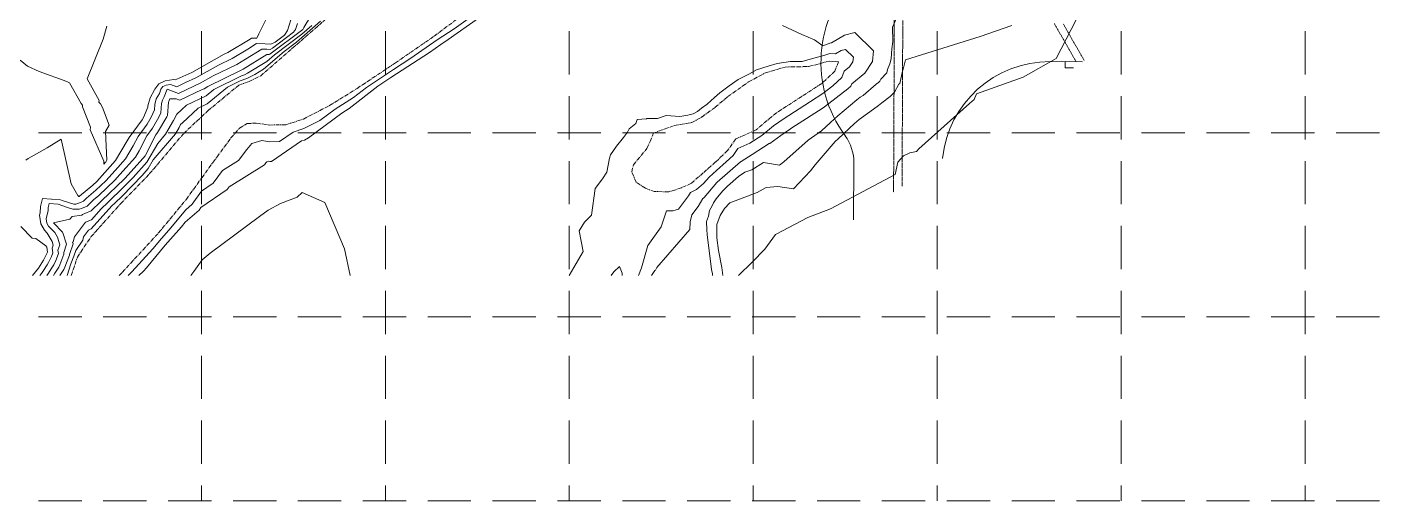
# Model space of a CAD drawing. Extents: x 33353 to 37237, y 80141 to 82571.
# Drawn here: x 36085.8 to 36531.2, y 80386.5 to 80542.6 of the extents above; entities that cross this region are included whole.
import ezdxf

# ---------------------------------------------------------------- set-up
doc = ezdxf.new("R2010")
doc.units = 0
doc.header["$MEASUREMENT"] = 0
doc.linetypes.add('CENTER', pattern=[2, 1.25, -0.25, 0.25, -0.25])
doc.linetypes.add('HIDDEN', pattern=[0.375, 0.25, -0.125])
doc.layers.add('GRID', color=254, linetype='HIDDEN')
for name, color, linetype, lineweight in [('TOPOSHD-27', 7, 'Continuous', 0), ('TOPOSHD-33', 7, 'Continuous', 0), ('TOPOSHD-34', 7, 'Continuous', 0), ('TOPOSHD-43', 7, 'Continuous', 0), ('TOPOSHD-5', 7, 'Continuous', 0), ('TOPOSHD-6', 7, 'Continuous', 0)]:
    doc.layers.add(name, color=color, linetype=linetype, lineweight=lineweight)

msp = doc.modelspace()

# ---------------------------------------------------------------- linework, layer by layer
at = {"layer": 'GRID', "linetype": 'HIDDEN', "lineweight": 15, "ltscale": 57}
for p, q in [((36143.22, 82507.72), (36143.22, 80386.52)), ((36203.82, 82507.72), (36203.82, 80386.52)), ((36264.41, 82507.72), (36264.41, 80386.52)), ((36325.01, 82507.72), (36325.01, 80386.52)), ((36385.61, 82507.72), (36385.61, 80386.52)), ((36446.21, 82507.72), (36446.21, 80386.52)), ((36506.81, 82507.72), (36506.81, 80386.52)), ((33417.66, 80507.72), (37174.74, 80507.72)), ((33417.66, 80447.12), (37174.74, 80447.12)), ((33417.66, 80386.52), (37174.74, 80386.52))]:
    msp.add_line(p, q, dxfattribs=at)
at = {"layer": 'TOPOSHD-27', "color": 7, "linetype": 'Continuous', "lineweight": 0}
for p, q in [((36433.45, 80531.17), (36422.83, 80531.21)), ((36358.1, 80479.11), (36358.18, 80497.86))]:
    msp.add_line(p, q, dxfattribs=at)
for centre, radius, start, end in [((36387.83, 80530.9), 40.5, 52.9942, 216.4466), ((36422.68, 80495.71), 35.5, 89.752, 174.1616), ((36343.18, 80497.93), 15, 359.7519, 36.4466)]:
    msp.add_arc(centre, radius, start, end, dxfattribs=at)
at = {"layer": 'TOPOSHD-33', "color": 7, "linetype": 'HIDDEN', "lineweight": 0}
for p, q in [((36371.5, 80545.94), (36371.25, 80488.19)), ((36374.29, 80545.92), (36374.05, 80490.13)), ((36431.39, 80531.18), (36424.22, 80543.71)), ((36434.04, 80531.57), (36427.11, 80543.69))]:
    msp.add_line(p, q, dxfattribs=at)
at = {"layer": 'TOPOSHD-34', "color": 5, "linetype": 'CENTER', "lineweight": 0}
for p, q in [((36173.03, 80535.47), (36184.87, 80545.73)), ((36219.9, 80539.58), (36228.83, 80546.24)), ((36207.15, 80530.78), (36219.9, 80539.58)), ((36162.77, 80526.52), (36173.03, 80535.47)), ((36194.53, 80522.37), (36207.15, 80530.78)), ((36145.4, 80515.05), (36155.58, 80523.47)), ((36155.58, 80523.47), (36158.94, 80524.64)), ((36158.94, 80524.64), (36162.77, 80526.52)), ((36185.41, 80516.71), (36194.53, 80522.37)), ((36137.39, 80507.54), (36145.4, 80515.05)), ((36176.83, 80512.29), (36185.41, 80516.71)), ((36155.76, 80509.26), (36158.33, 80510.82)), ((36158.33, 80510.82), (36161.23, 80510.94)), ((36161.23, 80510.94), (36165.7, 80510.32)), ((36165.7, 80510.32), (36171.09, 80510.41)), ((36171.09, 80510.41), (36176.83, 80512.29)), ((36148.39, 80499.83), (36152.97, 80506.05)), ((36152.97, 80506.05), (36155.76, 80509.26))]:
    msp.add_line(p, q, dxfattribs=at)
at = {"layer": 'TOPOSHD-34', "color": 43, "linetype": 'CENTER', "lineweight": 0}
for p, q in [((36323.46, 80524.5), (36329.03, 80527.52)), ((36329.03, 80527.52), (36335.5, 80529.41)), ((36335.5, 80529.41), (36343.21, 80529.58)), ((36343.21, 80529.58), (36350.01, 80531.35)), ((36351.92, 80528.06), (36347.59, 80524)), ((36350.01, 80531.35), (36353.07, 80531.11)), ((36353.07, 80531.11), (36351.92, 80528.06)), ((36316.63, 80519.67), (36323.46, 80524.5)), ((36347.59, 80524), (36340.99, 80519.74)), ((36312.53, 80516.18), (36316.63, 80519.67)), ((36340.99, 80519.74), (36332.69, 80514.36)), ((36308.21, 80513.04), (36312.53, 80516.18)), ((36332.69, 80514.36), (36325.97, 80508.73)), ((36291.97, 80507.59), (36299.01, 80510.15)), ((36299.01, 80510.15), (36304.8, 80511.13)), ((36304.8, 80511.13), (36308.21, 80513.04)), ((36126.18, 80494.31), (36137.39, 80507.54)), ((36291.05, 80504.88), (36292.2, 80507.81)), ((36319.26, 80505.72), (36316.52, 80501.88)), ((36325.97, 80508.73), (36319.26, 80505.72)), ((36285.56, 80497.21), (36290.01, 80502.62)), ((36290.01, 80502.62), (36291.05, 80504.88)), ((36316.52, 80501.88), (36312.64, 80498.17)), ((36143.35, 80492.96), (36148.39, 80499.83)), ((36284.98, 80494.94), (36285.56, 80497.21)), ((36312.64, 80498.17), (36308.54, 80494.57)), ((36116.65, 80484.44), (36126.18, 80494.31)), ((36138.3, 80485.88), (36143.35, 80492.96)), ((36286.43, 80491.54), (36284.98, 80494.94)), ((36289.48, 80489.48), (36286.43, 80491.54)), ((36308.54, 80494.57), (36304.67, 80491.2)), ((36292.42, 80488.44), (36289.48, 80489.48)), ((36297.17, 80488.3), (36292.42, 80488.44)), ((36301.38, 80489.63), (36297.17, 80488.3)), ((36304.67, 80491.2), (36301.38, 80489.63)), ((36106.91, 80473.58), (36116.65, 80484.44)), ((36129.02, 80474.69), (36138.3, 80485.88)), ((36117.16, 80461.8), (36129.02, 80474.69)), ((36102.39, 80466.83), (36106.91, 80473.58)), ((36100.33, 80460.76), (36102.39, 80466.83)), ((36116.12, 80460.76), (36117.16, 80461.8))]:
    msp.add_line(p, q, dxfattribs=at)
at = {"layer": 'TOPOSHD-43', "color": 7, "linetype": 'Continuous', "lineweight": 0}
for p, q in [((36427.83, 80531.19), (36427.82, 80529.19)), ((36427.82, 80529.19), (36430.57, 80529.18)), ((36433.45, 80531.17), (36427.83, 80531.19))]:
    msp.add_line(p, q, dxfattribs=at)
at = {"layer": 'TOPOSHD-5', "color": 5, "linetype": 'Continuous', "lineweight": 0}
for p, q in [((36224.53, 80538.45), (36234.54, 80545.47)), ((36218.34, 80534.25), (36222.1, 80536.84)), ((36222.1, 80536.84), (36224.53, 80538.45)), ((36205.68, 80526.02), (36218.34, 80534.25)), ((36191.9, 80515.71), (36201.32, 80523.11)), ((36201.32, 80523.11), (36205.68, 80526.02)), ((36178.51, 80506.07), (36189.5, 80514.22)), ((36189.5, 80514.22), (36191.9, 80515.71)), ((36166.34, 80498.32), (36176.25, 80505.08)), ((36176.25, 80505.08), (36177.15, 80505.37)), ((36177.15, 80505.37), (36178.51, 80506.07)), ((36152.36, 80490), (36163.96, 80497.21)), ((36163.96, 80497.21), (36164.45, 80497.86)), ((36164.45, 80497.86), (36164.74, 80498.2)), ((36164.74, 80498.2), (36165.31, 80498.38)), ((36165.31, 80498.38), (36165.78, 80498.31)), ((36165.78, 80498.31), (36166.34, 80498.32)), ((36143.09, 80483.17), (36151.69, 80489.09)), ((36151.69, 80489.09), (36152.36, 80490)), ((36142.47, 80482.29), (36143.09, 80483.17)), ((36136.63, 80476.83), (36137.83, 80478.28)), ((36137.83, 80478.28), (36142.47, 80482.29)), ((36131.29, 80470.77), (36136.63, 80476.83)), ((36125.15, 80463.34), (36131.29, 80470.77)), ((36122.64, 80460.76), (36124.1, 80462.19)), ((36124.1, 80462.19), (36125.15, 80463.34))]:
    msp.add_line(p, q, dxfattribs=at)
at = {"layer": 'TOPOSHD-5', "color": 43, "linetype": 'Continuous', "lineweight": 0}
for p, q in [((36110.89, 80538.59), (36112.09, 80542.87)), ((36179.56, 80543.11), (36176.27, 80540.25)), ((36105.6, 80525.54), (36110.89, 80538.59)), ((36176.27, 80540.25), (36167.35, 80533.48)), ((36083.52, 80531.68), (36085.92, 80529.73)), ((36167.35, 80533.48), (36164.82, 80531.28)), ((36344.51, 80532.21), (36341.1, 80531.29)), ((36348.27, 80533.19), (36344.51, 80532.21)), ((36350.25, 80533.92), (36348.27, 80533.19)), ((36352.09, 80533.77), (36350.25, 80533.92)), ((36353.94, 80534.88), (36352.09, 80533.77)), ((36355.36, 80535.24), (36353.94, 80534.88)), ((36358.01, 80532.66), (36355.36, 80535.24)), ((36357.88, 80531.15), (36358.01, 80532.66)), ((36085.92, 80529.73), (36089.8, 80527.97)), ((36089.8, 80527.97), (36098.86, 80524.69)), ((36158.43, 80527.41), (36157.37, 80526.89)), ((36164.82, 80531.28), (36158.43, 80527.41)), ((36326.09, 80528.48), (36323.56, 80527.11)), ((36329.92, 80529.73), (36326.09, 80528.48)), ((36332.95, 80530.61), (36329.92, 80529.73)), ((36337.25, 80531.2), (36332.95, 80530.61)), ((36341.1, 80531.29), (36337.25, 80531.2)), ((36354.17, 80525.97), (36354.95, 80528.02)), ((36354.95, 80528.02), (36356.77, 80529.53)), ((36356.77, 80529.53), (36357.88, 80531.15)), ((36098.86, 80524.69), (36099.82, 80524.26)), ((36099.82, 80524.26), (36103.61, 80517.38)), ((36109.55, 80518.37), (36105.6, 80525.54)), ((36156.44, 80526.57), (36147.35, 80522.05)), ((36157.37, 80526.89), (36156.44, 80526.57)), ((36317.05, 80523.18), (36314.06, 80520.96)), ((36320.07, 80525.32), (36317.05, 80523.18)), ((36323.56, 80527.11), (36320.07, 80525.32)), ((36347.95, 80520.71), (36351.26, 80523.25)), ((36351.26, 80523.25), (36354.17, 80525.97)), ((36109.39, 80517.87), (36109.55, 80518.37)), ((36144.82, 80519.96), (36138.29, 80516.83)), ((36147.35, 80522.05), (36144.82, 80519.96)), ((36312.25, 80519.42), (36309.85, 80517.22)), ((36314.06, 80520.96), (36312.25, 80519.42)), ((36343.86, 80518.06), (36347.95, 80520.71)), ((36103.61, 80517.38), (36104.06, 80516.87)), ((36104.06, 80516.87), (36104.08, 80516.32)), ((36104.08, 80516.32), (36106.66, 80509.56)), ((36110, 80517.26), (36109.39, 80517.87)), ((36110.67, 80516.05), (36110, 80517.26)), ((36112.87, 80510.29), (36110.67, 80516.05)), ((36135.1, 80513.92), (36134, 80511.83)), ((36136.63, 80515.28), (36135.1, 80513.92)), ((36138.29, 80516.83), (36136.63, 80515.28)), ((36305.21, 80513.96), (36303.48, 80513.53)), ((36306.71, 80514.79), (36305.21, 80513.96)), ((36308, 80515.88), (36306.71, 80514.79)), ((36309.85, 80517.22), (36308, 80515.88)), ((36335.25, 80512.5), (36340.13, 80515.66)), ((36340.13, 80515.66), (36343.86, 80518.06)), ((36106.66, 80509.56), (36106.56, 80508.75)), ((36111.58, 80508.14), (36112.87, 80510.29)), ((36134, 80511.83), (36131.38, 80507.28)), ((36286.34, 80510.83), (36284.14, 80509.08)), ((36286.78, 80512.12), (36286.34, 80510.83)), ((36289.82, 80512.4), (36286.78, 80512.12)), ((36289.93, 80512.5), (36289.82, 80512.4)), ((36293.47, 80512.49), (36289.93, 80512.5)), ((36296.38, 80513.49), (36293.47, 80512.49)), ((36300.85, 80513.09), (36296.38, 80513.49)), ((36303.48, 80513.53), (36300.85, 80513.09)), ((36327.9, 80506.89), (36331.68, 80510.05)), ((36331.68, 80510.05), (36335.25, 80512.5)), ((36106.56, 80508.75), (36111.05, 80498.42)), ((36112.1, 80498.79), (36111.58, 80508.14)), ((36131.38, 80507.28), (36128.82, 80504.26)), ((36282.3, 80506.17), (36279.99, 80503.36)), ((36283.61, 80507.92), (36282.3, 80506.17)), ((36284.14, 80509.08), (36283.61, 80507.92)), ((36323.88, 80504.31), (36327.9, 80506.89)), ((36128.82, 80504.26), (36125.22, 80498.1)), ((36277.95, 80500.52), (36277.67, 80499.41)), ((36279.99, 80503.36), (36277.95, 80500.52)), ((36318.4, 80500.33), (36319.99, 80502.56)), ((36319.99, 80502.56), (36323.88, 80504.31)), ((36111.05, 80498.42), (36111.12, 80497.48)), ((36111.12, 80497.48), (36111.64, 80498.05)), ((36111.64, 80498.05), (36111.7, 80498.12)), ((36111.7, 80498.12), (36112.1, 80498.79)), ((36125.22, 80498.1), (36120.73, 80493.06)), ((36277.67, 80499.41), (36276.84, 80494.75)), ((36312.87, 80495.32), (36316.15, 80498.18)), ((36316.15, 80498.18), (36318.4, 80500.33)), ((36120.73, 80493.06), (36117.7, 80489.92)), ((36275.4, 80492.56), (36272.98, 80489.47)), ((36276.84, 80494.75), (36275.4, 80492.56)), ((36308.68, 80491.11), (36310.46, 80493.2)), ((36310.46, 80493.2), (36312.87, 80495.32)), ((36117.7, 80489.92), (36112.36, 80484.76)), ((36272.98, 80489.47), (36271.76, 80480.67)), ((36303.72, 80487.02), (36304.37, 80488.14)), ((36304.37, 80488.14), (36306.35, 80489.08)), ((36306.35, 80489.08), (36308.68, 80491.11)), ((36110.17, 80482.72), (36106.97, 80479.15)), ((36112.36, 80484.76), (36110.17, 80482.72)), ((36300.36, 80482.6), (36303.72, 80487.02)), ((36105.03, 80478.31), (36101.45, 80473.45)), ((36106.97, 80479.15), (36105.03, 80478.31)), ((36269.44, 80478.3), (36267.69, 80475.5)), ((36271.76, 80480.67), (36269.44, 80478.3)), ((36294.67, 80476.77), (36296.39, 80482.07)), ((36296.39, 80482.07), (36298.5, 80482.01)), ((36298.5, 80482.01), (36300.36, 80482.6)), ((36267.69, 80475.5), (36269.02, 80468.68)), ((36290.25, 80470.68), (36294.67, 80476.77)), ((36100.95, 80471.24), (36099.72, 80467.64)), ((36101.03, 80471.88), (36100.79, 80471.77)), ((36100.79, 80471.77), (36100.95, 80471.24)), ((36101.45, 80473.45), (36101.03, 80471.88)), ((36288.2, 80463.28), (36290.25, 80470.68)), ((36099.74, 80467.51), (36098.03, 80462.95)), ((36099.72, 80467.64), (36099.74, 80467.51)), ((36269.02, 80468.68), (36264.37, 80460.76)), ((36097.95, 80462.79), (36096.63, 80460.76)), ((36098.03, 80462.95), (36097.95, 80462.79)), ((36278.2, 80460.76), (36279.12, 80462.02)), ((36279.12, 80462.02), (36280.96, 80463.72)), ((36280.96, 80463.72), (36281.82, 80461.58)), ((36281.82, 80461.58), (36281.83, 80460.76)), ((36287.2, 80460.76), (36288.2, 80463.28))]:
    msp.add_line(p, q, dxfattribs=at)
at = {"layer": 'TOPOSHD-6', "color": 43, "linetype": 'Continuous', "lineweight": 0}
for p, q in [((36376.49, 80555.39), (36370.87, 80542.56)), ((36162.13, 80540.35), (36165.08, 80546.3)), ((36172.74, 80544.98), (36171.6, 80541.49)), ((36176.92, 80542.46), (36179.17, 80546.07)), ((36433.04, 80548.12), (36424.79, 80532.18)), ((36165.82, 80533.63), (36176.64, 80541.83)), ((36166.66, 80535.63), (36173.6, 80540.88)), ((36171.6, 80541.49), (36170.55, 80539.94)), ((36173.6, 80540.88), (36174.18, 80541.76)), ((36174.18, 80541.76), (36174.83, 80543.72)), ((36176.64, 80541.83), (36176.77, 80542.02)), ((36176.77, 80542.02), (36176.92, 80542.46)), ((36334.64, 80543.1), (36340.99, 80540.15)), ((36355.11, 80539.96), (36358.44, 80540.8)), ((36358.44, 80540.8), (36364.66, 80534.74)), ((36370.87, 80542.56), (36371.05, 80537.83)), ((36399.82, 80539.43), (36410.19, 80543.09)), ((36151.91, 80534.23), (36159.27, 80538.64)), ((36161.42, 80537.13), (36158.51, 80535.34)), ((36159.27, 80538.64), (36159.72, 80538.92)), ((36159.72, 80538.92), (36161.45, 80538.88)), ((36164.27, 80537.06), (36161.42, 80537.13)), ((36161.45, 80538.88), (36162.13, 80540.35)), ((36166.11, 80536.95), (36164.27, 80537.06)), ((36167.5, 80537.63), (36166.11, 80536.95)), ((36170.55, 80539.94), (36167.5, 80537.63)), ((36340.99, 80540.15), (36345.22, 80538.41)), ((36345.22, 80538.41), (36347.97, 80536.42)), ((36347.97, 80536.42), (36350.58, 80537.38)), ((36350.58, 80537.38), (36350.77, 80537.36)), ((36350.77, 80537.36), (36355.11, 80539.96)), ((36371.05, 80537.83), (36370.63, 80535.36)), ((36375.14, 80531.76), (36399.82, 80539.43)), ((36140.11, 80527.61), (36150.69, 80533.63)), ((36153.38, 80532.26), (36148.9, 80530.08)), ((36150.69, 80533.63), (36151.91, 80534.23)), ((36158.51, 80535.34), (36153.38, 80532.26)), ((36154.86, 80530.3), (36157.75, 80532.04)), ((36157, 80528.74), (36164.81, 80533.55)), ((36157.75, 80532.04), (36163.12, 80535.34)), ((36163.12, 80535.34), (36164.78, 80535.3)), ((36164.78, 80535.3), (36165.85, 80535.24)), ((36164.81, 80533.55), (36165.29, 80533.54)), ((36165.29, 80533.54), (36165.59, 80533.52)), ((36165.59, 80533.52), (36165.82, 80533.63)), ((36165.85, 80535.24), (36166.66, 80535.63)), ((36364.66, 80534.74), (36364.34, 80531.21)), ((36370.41, 80532.08), (36370.04, 80530.47)), ((36370.63, 80535.36), (36370.41, 80532.08)), ((36374.33, 80528.28), (36375.14, 80531.76)), ((36424.79, 80532.18), (36413.97, 80526.05)), ((36135.16, 80525.44), (36140.11, 80527.61)), ((36148.9, 80530.08), (36141.44, 80525.84)), ((36145.33, 80522.97), (36156.33, 80528.34)), ((36147.11, 80526.53), (36154.86, 80530.3)), ((36156.33, 80528.34), (36157, 80528.74)), ((36361.76, 80527.4), (36357.47, 80523.87)), ((36364.34, 80531.21), (36361.76, 80527.4)), ((36369.04, 80527.56), (36367.1, 80525.43)), ((36369.27, 80528.57), (36369.04, 80527.56)), ((36370.04, 80530.47), (36369.27, 80528.57)), ((36373.32, 80524.04), (36374.23, 80528.04)), ((36374.23, 80528.04), (36374.33, 80528.28)), ((36127.83, 80522.08), (36129.16, 80523.87)), ((36129.16, 80523.87), (36131.28, 80524.82)), ((36130.57, 80522.98), (36129.91, 80522.08)), ((36131.63, 80523.45), (36130.57, 80522.98)), ((36131.28, 80524.82), (36134.18, 80525.32)), ((36133.08, 80523.7), (36131.63, 80523.45)), ((36135.11, 80522.93), (36133.08, 80523.7)), ((36134.18, 80525.32), (36134.59, 80525.16)), ((36134.59, 80525.16), (36135.16, 80525.44)), ((36137.95, 80524.3), (36135.11, 80522.93)), ((36135.64, 80520.69), (36140.74, 80523.17)), ((36141.44, 80525.84), (36137.95, 80524.3)), ((36140.74, 80523.17), (36142.77, 80524.06)), ((36142.77, 80524.06), (36147.11, 80526.53)), ((36144.1, 80522.28), (36145.33, 80522.97)), ((36357.2, 80523.17), (36356.21, 80522.23)), ((36357.47, 80523.87), (36357.2, 80523.17)), ((36365.55, 80523.76), (36361.21, 80520.09)), ((36366.32, 80524.32), (36365.55, 80523.76)), ((36366.68, 80524.74), (36366.32, 80524.32)), ((36367.1, 80525.43), (36366.68, 80524.74)), ((36371.51, 80521.19), (36373.03, 80523.72)), ((36373.03, 80523.72), (36373.32, 80524.04)), ((36413.97, 80526.05), (36398.52, 80520.59)), ((36125.62, 80516.66), (36126.31, 80519.32)), ((36126.31, 80519.32), (36127.76, 80521.91)), ((36127.76, 80521.91), (36127.83, 80522.08)), ((36128.35, 80518.92), (36127.87, 80517.06)), ((36129.37, 80520.73), (36128.35, 80518.92)), ((36129.91, 80522.08), (36129.37, 80520.73)), ((36130.13, 80517.46), (36130.4, 80518.52)), ((36130.4, 80518.52), (36130.98, 80519.55)), ((36130.98, 80519.55), (36131.98, 80522.08)), ((36131.98, 80522.08), (36131.98, 80522.08)), ((36131.98, 80522.08), (36131.99, 80522.08)), ((36131.99, 80522.08), (36135.64, 80520.69)), ((36132.45, 80518.12), (36132.58, 80518.37)), ((36132.58, 80518.37), (36132.83, 80518.98)), ((36132.83, 80518.98), (36134.91, 80518.94)), ((36134.91, 80518.94), (36136.16, 80518.46)), ((36136.16, 80518.46), (36143.53, 80522.03)), ((36143.53, 80522.03), (36144.1, 80522.28)), ((36356.21, 80522.23), (36348.44, 80516.28)), ((36359.14, 80518.6), (36352.85, 80513.35)), ((36360.28, 80519.44), (36359.14, 80518.6)), ((36361.21, 80520.09), (36360.28, 80519.44)), ((36367.36, 80517.62), (36370.18, 80519.66)), ((36370.18, 80519.66), (36371.51, 80521.19)), ((36397.77, 80518.7), (36396.26, 80517.45)), ((36398.52, 80520.59), (36397.77, 80518.7)), ((36124.13, 80512.81), (36125.58, 80516.18)), ((36125.58, 80516.18), (36125.62, 80516.66)), ((36127.72, 80515.28), (36126.69, 80512.87)), ((36127.87, 80517.06), (36127.72, 80515.28)), ((36129.25, 80512.94), (36129.87, 80514.38)), ((36129.87, 80514.38), (36130.13, 80517.46)), ((36132.01, 80513.47), (36132.38, 80517.87)), ((36132.38, 80517.87), (36132.45, 80518.12)), ((36347.71, 80515.81), (36338.97, 80510.17)), ((36348.44, 80516.28), (36347.71, 80515.81)), ((36359.87, 80512.11), (36363.41, 80514.69)), ((36363.41, 80514.69), (36366.27, 80516.7)), ((36366.27, 80516.7), (36367.36, 80517.62)), ((36396.26, 80517.45), (36379.57, 80502.45)), ((36119.41, 80506.26), (36123.67, 80512.01)), ((36125.38, 80510.62), (36122.36, 80506.53)), ((36123.67, 80512.01), (36124.13, 80512.81)), ((36126.69, 80512.87), (36125.38, 80510.62)), ((36127.1, 80509.23), (36129.25, 80512.94)), ((36128.81, 80507.84), (36131.81, 80513)), ((36131.81, 80513), (36132.01, 80513.47)), ((36338.71, 80510), (36334.14, 80506.86)), ((36338.97, 80510.17), (36338.71, 80510)), ((36350.49, 80511.14), (36347.46, 80508.41)), ((36352.85, 80513.35), (36350.49, 80511.14)), ((36352.97, 80505.8), (36358.34, 80510.83)), ((36358.34, 80510.83), (36359.87, 80512.11)), ((36092.41, 80502.82), (36097.04, 80505.66)), ((36097.04, 80505.66), (36100.3, 80490.96)), ((36114.96, 80498.64), (36118.81, 80505.09)), ((36118.81, 80505.09), (36119.41, 80506.26)), ((36122.36, 80506.53), (36120.78, 80503.45)), ((36122.75, 80501.81), (36125.3, 80506.8)), ((36124.85, 80500.42), (36128.25, 80507.08)), ((36125.3, 80506.8), (36127.1, 80509.23)), ((36128.25, 80507.08), (36128.81, 80507.84)), ((36334.14, 80506.86), (36330.53, 80504.2)), ((36343.11, 80505.37), (36335.05, 80498.15)), ((36347.46, 80508.41), (36343.11, 80505.37)), ((36345.45, 80497.22), (36351.97, 80504.9)), ((36351.97, 80504.9), (36352.97, 80505.8)), ((36087.13, 80499.88), (36092.41, 80502.82)), ((36120.78, 80503.45), (36118.22, 80499.16)), ((36121.48, 80499.68), (36122.75, 80501.81)), ((36324.61, 80500.61), (36321.08, 80498.35)), ((36330.3, 80504.23), (36324.61, 80500.61)), ((36330.53, 80504.2), (36330.3, 80504.23)), ((36376.64, 80501.11), (36374.5, 80500.17)), ((36378.78, 80501.63), (36376.64, 80501.11)), ((36379.57, 80502.45), (36378.78, 80501.63)), ((36085.42, 80498.8), (36086.16, 80499.32)), ((36086.16, 80499.32), (36087.13, 80499.88)), ((36108.76, 80491.77), (36113.22, 80496.71)), ((36113.22, 80496.71), (36114.96, 80498.64)), ((36118.22, 80499.16), (36114.8, 80495.36)), ((36116.38, 80494.01), (36121.48, 80499.68)), ((36117.96, 80492.66), (36124.06, 80499.45)), ((36124.06, 80499.45), (36124.69, 80500.16)), ((36124.69, 80500.16), (36124.85, 80500.42)), ((36320.87, 80498.19), (36313.18, 80491.48)), ((36320.93, 80498.25), (36320.87, 80498.19)), ((36320.98, 80498.31), (36320.93, 80498.25)), ((36321.08, 80498.35), (36320.98, 80498.31)), ((36328.45, 80497.99), (36324.6, 80495.54)), ((36333.7, 80497.15), (36328.45, 80497.99)), ((36335.05, 80498.15), (36333.7, 80497.15)), ((36343.93, 80495.22), (36345.45, 80497.22)), ((36372.64, 80498.05), (36371.74, 80494)), ((36374.5, 80500.17), (36372.64, 80498.05)), ((36107.45, 80490.52), (36108.76, 80491.77)), ((36111.76, 80491.99), (36108.45, 80488.82)), ((36109.45, 80487.12), (36114.76, 80492.21)), ((36110.45, 80485.43), (36117.76, 80492.44)), ((36114.8, 80495.36), (36111.76, 80491.99)), ((36114.76, 80492.21), (36116.38, 80494.01)), ((36117.76, 80492.44), (36117.96, 80492.66)), ((36320.12, 80493.36), (36316.5, 80490.21)), ((36322.25, 80494.75), (36320.12, 80493.36)), ((36324.6, 80495.54), (36322.25, 80494.75)), ((36338.27, 80489.28), (36343.93, 80495.22)), ((36371.74, 80494), (36350.46, 80482.7)), ((36100.3, 80490.96), (36102.5, 80487.07)), ((36102.5, 80487.07), (36102.72, 80486.86)), ((36103.11, 80486.88), (36107.45, 80490.52)), ((36108.45, 80488.82), (36105.42, 80486.28)), ((36107.73, 80485.68), (36109.45, 80487.12)), ((36313.05, 80491.37), (36308.86, 80486.46)), ((36314.94, 80488.57), (36312.79, 80486.06)), ((36313.18, 80491.48), (36313.05, 80491.37)), ((36316.5, 80490.21), (36314.94, 80488.57)), ((36317.3, 80484.67), (36326.34, 80488.11)), ((36326.34, 80488.11), (36329.24, 80489.75)), ((36329.24, 80489.75), (36333.17, 80490.05)), ((36333.17, 80490.05), (36338.27, 80489.28)), ((36090.21, 80483.52), (36090.06, 80481.35)), ((36090.83, 80486.16), (36090.21, 80483.52)), ((36096.79, 80485.63), (36090.83, 80486.16)), ((36092.7, 80482.12), (36092.77, 80483.19)), ((36092.77, 80483.19), (36093.08, 80484.5)), ((36093.08, 80484.5), (36096.04, 80484.24)), ((36096.04, 80484.24), (36099.07, 80483.14)), ((36097.36, 80485.42), (36096.79, 80485.63)), ((36101.16, 80484.28), (36097.36, 80485.42)), ((36099.07, 80483.14), (36100.87, 80482.59)), ((36101.82, 80484.28), (36101.16, 80484.28)), ((36103.35, 80484.85), (36101.82, 80484.28)), ((36102.72, 80486.86), (36102.9, 80486.78)), ((36102.9, 80486.78), (36103.03, 80486.83)), ((36102.91, 80482.6), (36103.67, 80482.88)), ((36103.03, 80486.83), (36103.07, 80486.84)), ((36103.07, 80486.84), (36103.11, 80486.88)), ((36104.34, 80485.24), (36103.35, 80484.85)), ((36103.67, 80482.88), (36105.61, 80483.64)), ((36105.42, 80486.28), (36104.34, 80485.24)), ((36105.61, 80483.64), (36107.73, 80485.68)), ((36106.87, 80482.04), (36110.04, 80485.08)), ((36110.04, 80485.08), (36110.45, 80485.43)), ((36306.87, 80483.51), (36304.77, 80480.74)), ((36308.39, 80486.14), (36306.87, 80483.51)), ((36308.61, 80486.24), (36308.39, 80486.14)), ((36308.86, 80486.46), (36308.61, 80486.24)), ((36311.49, 80483.74), (36310.62, 80482.17)), ((36311.94, 80484.72), (36311.49, 80483.74)), ((36312.79, 80486.06), (36311.94, 80484.72)), ((36314.14, 80480.52), (36315.53, 80482.86)), ((36315.53, 80482.86), (36317.3, 80484.67)), ((36350.46, 80482.7), (36343.02, 80479.85)), ((36090.06, 80481.35), (36089.89, 80480.64)), ((36089.89, 80480.64), (36090.28, 80477.74)), ((36092.07, 80479.45), (36092.7, 80482.12)), ((36092.26, 80478.01), (36092.07, 80479.45)), ((36094.46, 80478.07), (36099.84, 80479.29)), ((36099.84, 80479.29), (36100.61, 80480.16)), ((36100.61, 80480.16), (36103.8, 80480.6)), ((36100.87, 80482.59), (36102.91, 80482.6)), ((36103.8, 80480.6), (36104.01, 80480.88)), ((36104.01, 80480.88), (36104.79, 80481.22)), ((36104.79, 80481.22), (36106.87, 80482.04)), ((36304.22, 80478.47), (36304.1, 80475.91)), ((36304.77, 80480.74), (36304.22, 80478.47)), ((36310.31, 80480.34), (36309.64, 80478.6)), ((36309.64, 80478.6), (36309.77, 80475.85)), ((36310.62, 80482.17), (36310.31, 80480.34)), ((36312.99, 80477.53), (36314.14, 80480.52)), ((36343.02, 80479.85), (36332.3, 80474.26)), ((36087.51, 80473.07), (36083.71, 80476.92)), ((36090.28, 80477.74), (36091.51, 80475.7)), ((36091.51, 80475.7), (36092.46, 80474.75)), ((36092.88, 80477), (36092.26, 80478.01)), ((36092.46, 80474.75), (36094.03, 80471.93)), ((36094.96, 80474.9), (36092.88, 80477)), ((36097.45, 80475.06), (36094.46, 80478.07)), ((36095.82, 80473.35), (36094.96, 80474.9)), ((36097.61, 80474.78), (36097.45, 80475.06)), ((36098.77, 80471.06), (36097.61, 80474.78)), ((36304.1, 80475.91), (36293.21, 80463.42)), ((36309.77, 80475.85), (36309.79, 80474.29)), ((36309.79, 80474.29), (36311.3, 80462.69)), ((36313.02, 80476.91), (36312.99, 80477.53)), ((36313.07, 80473.12), (36313.02, 80476.91)), ((36332.3, 80474.26), (36328.79, 80469.46)), ((36088.72, 80472.97), (36087.51, 80473.07)), ((36091.98, 80470.55), (36088.72, 80472.97)), ((36092.3, 80470.11), (36091.98, 80470.55)), ((36092.52, 80468.48), (36092.3, 80470.11)), ((36094.03, 80471.93), (36094.41, 80470.7)), ((36094.41, 80470.7), (36094.11, 80469.81)), ((36094.11, 80469.81), (36094.32, 80468.23)), ((36096.59, 80470.88), (36095.82, 80473.35)), ((36095.98, 80469.08), (36096.59, 80470.88)), ((36097.85, 80468.36), (36098.77, 80471.06)), ((36313.6, 80469.02), (36313.07, 80473.12)), ((36328.79, 80469.46), (36324.67, 80465.21)), ((36089.56, 80463.22), (36091.21, 80465.76)), ((36091.21, 80465.76), (36091.22, 80465.78)), ((36091.22, 80465.78), (36092.5, 80468.43)), ((36092.9, 80465.03), (36092.45, 80464.33)), ((36092.5, 80468.43), (36092.52, 80468.48)), ((36093.88, 80467.06), (36092.9, 80465.03)), ((36094.32, 80468.23), (36093.88, 80467.06)), ((36094.58, 80464.28), (36095.26, 80465.69)), ((36095.26, 80465.69), (36096.13, 80467.99)), ((36096.13, 80467.99), (36095.98, 80469.08)), ((36096.64, 80464.32), (36097.93, 80467.75)), ((36097.93, 80467.75), (36097.85, 80468.36)), ((36314.71, 80463.39), (36313.6, 80469.02)), ((36324.67, 80465.21), (36320.2, 80460.76)), ((36087.57, 80460.76), (36089.54, 80463.19)), ((36089.54, 80463.19), (36089.56, 80463.22)), ((36090.51, 80461.43), (36089.97, 80460.76)), ((36091.18, 80462.39), (36090.51, 80461.43)), ((36092.45, 80464.33), (36091.18, 80462.39)), ((36092.25, 80460.76), (36092.81, 80461.55)), ((36092.81, 80461.55), (36093.69, 80462.91)), ((36093.69, 80462.91), (36094.58, 80464.28)), ((36094.46, 80460.76), (36094.93, 80461.48)), ((36094.93, 80461.48), (36096.27, 80463.54)), ((36096.27, 80463.54), (36096.64, 80464.32)), ((36292.63, 80462.4), (36291.49, 80460.76)), ((36292.77, 80462.56), (36292.63, 80462.4)), ((36293.21, 80463.42), (36292.77, 80462.56)), ((36311.3, 80462.69), (36311.57, 80461.34)), ((36311.57, 80461.34), (36311.64, 80460.76)), ((36315.03, 80460.76), (36314.71, 80463.39))]:
    msp.add_line(p, q, dxfattribs=at)
at = {"layer": 'TOPOSHD-6', "color": 5, "linetype": 'Continuous', "lineweight": 0}
for p, q in [((36231.91, 80545.82), (36226.51, 80542.04)), ((36174.5, 80537.65), (36182.44, 80544.53)), ((36226.51, 80542.04), (36220.91, 80538.33)), ((36170.44, 80534.57), (36174.5, 80537.65)), ((36220.91, 80538.33), (36212.27, 80532.37)), ((36163.7, 80528.69), (36170.44, 80534.57)), ((36212.27, 80532.37), (36206.48, 80528.6)), ((36160.8, 80526.93), (36163.7, 80528.69)), ((36206.48, 80528.6), (36197.64, 80522.71)), ((36145.13, 80517.28), (36151.83, 80522.83)), ((36151.83, 80522.83), (36155.97, 80524.88)), ((36155.97, 80524.88), (36158.23, 80525.66)), ((36158.23, 80525.66), (36160.8, 80526.93)), ((36197.64, 80522.71), (36193.32, 80519.33)), ((36193.32, 80519.33), (36187.28, 80515.57)), ((36137.04, 80511.06), (36142.16, 80515.86)), ((36142.16, 80515.86), (36145.13, 80517.28)), ((36187.28, 80515.57), (36182.25, 80511.84)), ((36134.65, 80507.42), (36135.85, 80509.49)), ((36135.85, 80509.49), (36136.34, 80510.44)), ((36136.34, 80510.44), (36137.04, 80511.06)), ((36182.25, 80511.84), (36176.98, 80509.12)), ((36127.38, 80498.84), (36134.65, 80507.42)), ((36163.09, 80505.19), (36159.86, 80504.2)), ((36165.73, 80504.82), (36163.09, 80505.19)), ((36173.45, 80507.97), (36168.92, 80504.88)), ((36176.98, 80509.12), (36173.45, 80507.97)), ((36158.22, 80502.31), (36155.48, 80498.64)), ((36159.86, 80504.2), (36158.22, 80502.31)), ((36168.92, 80504.88), (36165.73, 80504.82)), ((36123.7, 80493.74), (36125.74, 80496.04)), ((36125.74, 80496.04), (36127.38, 80498.84)), ((36155.48, 80498.64), (36150.2, 80495.36)), ((36117.13, 80486.93), (36123.7, 80493.74)), ((36150.2, 80495.36), (36147.15, 80491.2)), ((36143.23, 80488.5), (36140.2, 80484.25)), ((36147.15, 80491.2), (36143.23, 80488.5)), ((36176.47, 80488.14), (36174.73, 80486.58)), ((36183.89, 80484.82), (36176.47, 80488.14)), ((36106.94, 80476.12), (36113.7, 80483.66)), ((36113.7, 80483.66), (36114.7, 80484.59)), ((36114.7, 80484.59), (36117.13, 80486.93)), ((36140.2, 80484.25), (36138.09, 80482.42)), ((36169.27, 80484.51), (36165.24, 80482.24)), ((36174.73, 80486.58), (36169.27, 80484.51)), ((36190.32, 80469.56), (36183.89, 80484.82)), ((36138.09, 80482.42), (36132.49, 80475.66)), ((36162.38, 80480.16), (36146.15, 80468.09)), ((36165.24, 80482.24), (36162.38, 80480.16)), ((36104.42, 80473.52), (36106.05, 80475.73)), ((36106.05, 80475.73), (36106.94, 80476.12)), ((36132.49, 80475.66), (36130.05, 80472.91)), ((36101.82, 80468.99), (36104.13, 80472.45)), ((36104.13, 80472.45), (36104.42, 80473.52)), ((36127.26, 80469.52), (36120.32, 80461.98)), ((36130.05, 80472.91), (36127.26, 80469.52)), ((36192.2, 80460.76), (36190.32, 80469.56)), ((36100.26, 80464.58), (36101.23, 80467.16)), ((36101.23, 80467.16), (36101.82, 80468.99)), ((36143.45, 80465.89), (36140.73, 80462.08)), ((36146.15, 80468.09), (36143.45, 80465.89)), ((36099.03, 80460.76), (36100.26, 80464.58)), ((36120.32, 80461.98), (36119.08, 80460.76)), ((36140.73, 80462.08), (36139.71, 80460.76))]:
    msp.add_line(p, q, dxfattribs=at)

doc.saveas('drawing.dxf')
